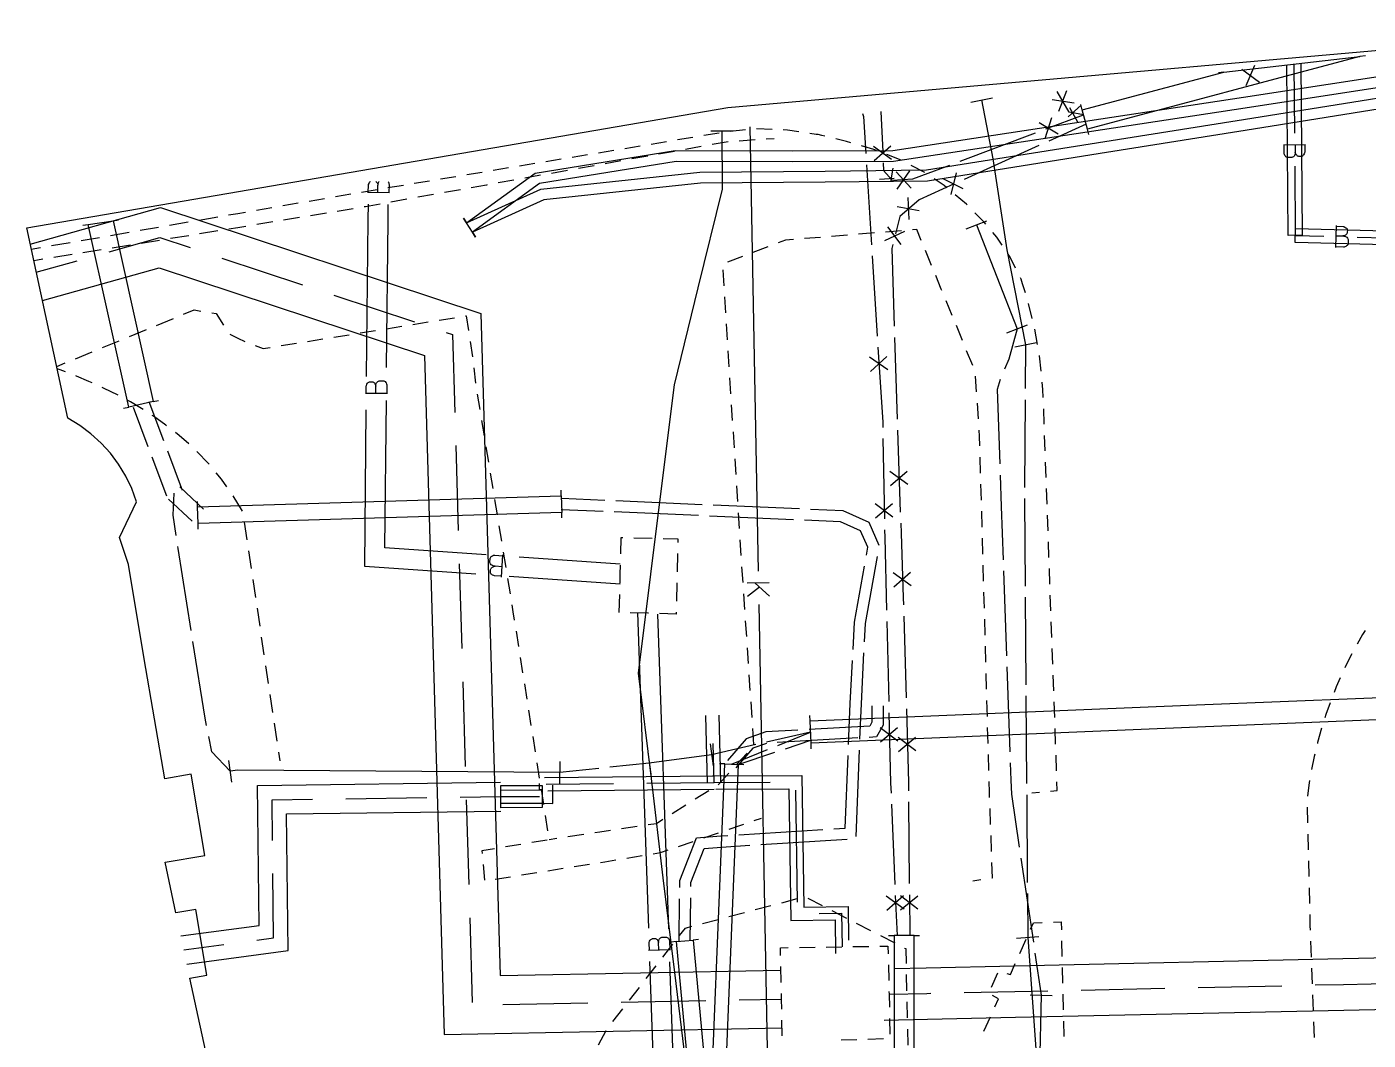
# Model space of a CAD drawing. Header units: metres. Extents: x 17721 to 17912, y 14015 to 15901.
# Drawn here: x 17740.5 to 17801, y 15851 to 15896.7 of the extents above; entities that cross this region are included whole.
import ezdxf

# ---------------------------------------------------------------- set-up
doc = ezdxf.new("R2010")
doc.units = ezdxf.units.M
for name, color, linetype in [('GC_CURB_EDGE', 1, 'Continuous'), ('GC_HEAT_AXIS', 30, 'Continuous'), ('GC_POWER_AXIS', 40, 'Continuous'), ('GC_SEWER_AXIS', 6, 'Continuous'), ('GC_SITE_BOUNDARY', 7, 'Continuous'), ('GC_TEST_GREEN_ZONE', 3, 'Continuous'), ('GC_WATER_AXIS', 5, 'Continuous')]:
    doc.layers.add(name, color=color, linetype=linetype)

msp = doc.modelspace()

# ---------------------------------------------------------------- linework, layer by layer
at = {"layer": 'GC_CURB_EDGE'}
for points in [[(17772.892, 15892.073), (17772.192, 15892.007)], [(17774.092, 15892.092), (17773.39, 15892.118)], [(17775.289, 15891.991), (17774.783, 15892.067), (17774.592, 15892.074)], [(17769.325, 15891.539), (17768.632, 15891.424)], [(17770.511, 15891.736), (17769.818, 15891.621)], [(17771.698, 15891.933), (17771.005, 15891.818)], [(17772.103, 15891.542), (17771.388, 15891.414)], [(17773.327, 15891.622), (17772.602, 15891.575)], [(17774.188, 15891.678), (17773.825, 15891.655)], [(17776.473, 15891.787), (17776.326, 15891.821), (17776.159, 15891.861), (17776.073, 15891.874), (17775.783, 15891.917)], [(17777.64, 15891.498), (17777.45, 15891.555), (17776.96, 15891.672)], [(17765.765, 15890.949), (17765.072, 15890.834)], [(17766.952, 15891.146), (17766.259, 15891.031)], [(17768.138, 15891.343), (17767.445, 15891.228)], [(17768.481, 15890.893), (17767.766, 15890.765)], [(17769.688, 15891.109), (17768.973, 15890.981)], [(17770.895, 15891.326), (17770.18, 15891.198)], [(17778.789, 15891.143), (17778.681, 15891.185), (17778.119, 15891.354)], [(17779.91, 15890.707), (17779.255, 15890.962)], [(17762.206, 15890.359), (17761.512, 15890.244)], [(17763.392, 15890.556), (17762.699, 15890.441)], [(17764.579, 15890.752), (17763.885, 15890.637)], [(17764.859, 15890.244), (17764.144, 15890.116)], [(17766.066, 15890.461), (17765.351, 15890.332)], [(17767.274, 15890.677), (17766.558, 15890.549)], [(17780.975, 15890.149), (17780.354, 15890.476)], [(17758.646, 15889.769), (17757.953, 15889.654)], [(17759.833, 15889.965), (17759.139, 15889.85)], [(17761.019, 15890.162), (17760.326, 15890.047)], [(17761.237, 15889.595), (17761.207, 15889.59), (17760.522, 15889.467)], [(17762.444, 15889.812), (17761.729, 15889.683)], [(17763.652, 15890.028), (17762.936, 15889.9)], [(17781.967, 15889.47), (17781.844, 15889.572), (17781.393, 15889.874)], [(17755.087, 15889.177), (17754.394, 15889.057)], [(17756.273, 15889.375), (17755.58, 15889.26)], [(17757.46, 15889.572), (17756.766, 15889.457)], [(17758.822, 15889.163), (17758.107, 15889.035)], [(17760.03, 15889.379), (17759.315, 15889.251)], [(17782.887, 15888.696), (17782.85, 15888.734), (17782.351, 15889.15)], [(17751.531, 15888.561), (17750.839, 15888.442)], [(17752.716, 15888.767), (17752.024, 15888.647)], [(17753.902, 15888.972), (17753.209, 15888.852)], [(17755.199, 15888.522), (17754.482, 15888.403)], [(17756.408, 15888.73), (17755.759, 15888.614), (17755.693, 15888.603)], [(17757.615, 15888.946), (17756.9, 15888.818)], [(17747.757, 15887.908), (17746.919, 15887.763)], [(17749.088, 15888.138), (17748.25, 15887.993)], [(17750.346, 15888.356), (17750, 15888.296), (17749.581, 15888.224)], [(17751.569, 15887.923), (17750.852, 15887.805)], [(17752.779, 15888.123), (17752.062, 15888.005)], [(17753.989, 15888.322), (17753.272, 15888.204)], [(17783.723, 15887.832), (17783.662, 15887.905), (17783.237, 15888.339)], [(17743.764, 15887.216), (17742.926, 15887.071)], [(17745.095, 15887.447), (17744.257, 15887.302)], [(17746.426, 15887.677), (17745.588, 15887.532)], [(17747.781, 15887.305), (17746.959, 15887.173)], [(17749.096, 15887.518), (17748.274, 15887.385)], [(17750.358, 15887.724), (17750, 15887.665), (17749.589, 15887.598)], [(17776.274, 15887.231), (17775.556, 15887.173)], [(17777.49, 15887.329), (17776.772, 15887.271)], [(17778.706, 15887.428), (17777.988, 15887.37)], [(17779.922, 15887.526), (17779.204, 15887.468)], [(17780.812, 15887.093), (17780.611, 15887.582), (17780.42, 15887.567)], [(17784.458, 15886.881), (17784.218, 15887.237), (17784.043, 15887.448)], [(17741.102, 15886.755), (17740.683, 15886.683)], [(17742.433, 15886.986), (17741.595, 15886.841)], [(17743.835, 15886.667), (17743.014, 15886.534)], [(17745.15, 15886.88), (17744.329, 15886.747)], [(17746.465, 15887.093), (17745.644, 15886.96)], [(17773.895, 15886.799), (17773.223, 15886.542)], [(17775.058, 15887.132), (17774.686, 15887.102), (17774.362, 15886.978)], [(17781.277, 15885.965), (17781.003, 15886.631)], [(17741.205, 15886.241), (17740.968, 15886.203), (17740.795, 15886.17)], [(17742.52, 15886.454), (17741.698, 15886.321)], [(17772.756, 15886.363), (17772.084, 15886.105)], [(17785.066, 15885.847), (17784.83, 15886.33), (17784.738, 15886.467)], [(17771.861, 15885.77), (17771.907, 15885.051)], [(17781.742, 15884.838), (17781.717, 15884.897), (17781.467, 15885.503)], [(17785.515, 15884.734), (17785.385, 15885.129), (17785.315, 15885.339), (17785.286, 15885.398)], [(17771.939, 15884.552), (17771.985, 15883.834)], [(17782.207, 15883.71), (17781.932, 15884.375)], [(17785.821, 15883.572), (17785.655, 15884.254)], [(17746.334, 15883.261), (17747.092, 15883.572)], [(17747.554, 15883.761), (17748.031, 15883.957), (17748.331, 15883.907)], [(17748.824, 15883.824), (17749.023, 15883.79), (17749.345, 15883.263)], [(17759.071, 15883.493), (17759.764, 15883.605)], [(17760.258, 15883.684), (17760.292, 15883.69), (17760.393, 15883.03)], [(17745.113, 15882.76), (17745.871, 15883.071)], [(17755.51, 15882.92), (17756.203, 15883.032)], [(17756.697, 15883.111), (17757.39, 15883.223)], [(17757.884, 15883.302), (17758.577, 15883.414)], [(17772.016, 15883.335), (17772.062, 15882.616)], [(17782.672, 15882.582), (17782.397, 15883.248)], [(17786.059, 15882.393), (17785.931, 15883.084)], [(17743.892, 15882.259), (17744.65, 15882.57)], [(17749.629, 15882.862), (17750, 15882.689), (17750.318, 15882.541)], [(17750.783, 15882.356), (17751.144, 15882.217), (17751.455, 15882.267)], [(17751.949, 15882.347), (17752.642, 15882.458)], [(17753.136, 15882.538), (17753.829, 15882.649)], [(17754.323, 15882.729), (17755.016, 15882.84)], [(17760.469, 15882.536), (17760.576, 15881.842)], [(17742.672, 15881.758), (17743.43, 15882.069)], [(17772.094, 15882.117), (17772.14, 15881.399)], [(17783.137, 15881.454), (17782.862, 15882.12)], [(17786.221, 15881.202), (17786.153, 15881.891), (17786.151, 15881.902)], [(17741.83, 15881.413), (17742.209, 15881.569)], [(17742.232, 15881.172), (17741.988, 15881.263), (17741.855, 15881.299)], [(17760.64, 15881.346), (17760.716, 15880.648)], [(17743.425, 15880.666), (17743.276, 15880.733), (17742.725, 15880.974), (17742.696, 15880.986)], [(17772.171, 15880.9), (17772.217, 15880.181)], [(17783.313, 15880.259), (17783.265, 15880.977)], [(17786.317, 15880.004), (17786.304, 15880.369), (17786.271, 15880.705)], [(17744.598, 15880.114), (17743.934, 15880.437), (17743.881, 15880.461)], [(17760.791, 15880.154), (17760.905, 15879.461)], [(17745.724, 15879.473), (17745.153, 15879.811), (17745.037, 15879.875)], [(17772.249, 15879.682), (17772.295, 15878.964)], [(17783.394, 15879.042), (17783.346, 15879.76)], [(17786.36, 15878.802), (17786.335, 15879.504)], [(17746.787, 15878.733), (17746.755, 15878.758), (17746.191, 15879.161), (17746.14, 15879.196)], [(17760.986, 15878.968), (17761.1, 15878.275)], [(17747.79, 15877.912), (17747.355, 15878.299), (17747.185, 15878.429)], [(17772.326, 15878.465), (17772.372, 15877.746)], [(17783.458, 15877.824), (17783.445, 15878.271), (17783.427, 15878.543)], [(17786.403, 15877.6), (17786.378, 15878.302)], [(17748.705, 15876.995), (17748.679, 15877.026), (17748.154, 15877.571)], [(17761.181, 15877.781), (17761.295, 15877.088)], [(17772.404, 15877.247), (17772.45, 15876.529)], [(17783.492, 15876.604), (17783.472, 15877.324)], [(17786.446, 15876.398), (17786.421, 15877.1)], [(17749.506, 15875.978), (17749.255, 15876.331), (17749.024, 15876.61)], [(17761.376, 15876.595), (17761.49, 15875.902)], [(17772.481, 15876.03), (17772.527, 15875.312)], [(17783.525, 15875.385), (17783.505, 15876.105)], [(17786.488, 15875.196), (17786.463, 15875.898)], [(17750.21, 15874.882), (17750, 15875.228), (17749.793, 15875.569)], [(17761.571, 15875.409), (17761.685, 15874.716)], [(17772.559, 15874.813), (17772.605, 15874.094)], [(17783.559, 15874.165), (17783.539, 15874.885)], [(17786.531, 15873.994), (17786.506, 15874.696)], [(17750.414, 15873.589), (17750.294, 15874.391)], [(17761.766, 15874.222), (17761.88, 15873.529)], [(17772.636, 15873.595), (17772.682, 15872.877)], [(17783.593, 15872.946), (17783.573, 15873.666)], [(17786.574, 15872.792), (17786.549, 15873.494)], [(17750.608, 15872.292), (17750.488, 15873.094)], [(17761.961, 15873.036), (17762.075, 15872.343)], [(17772.715, 15872.378), (17772.764, 15871.659)], [(17783.627, 15871.727), (17783.607, 15872.446)], [(17786.617, 15871.59), (17786.592, 15872.292)], [(17750.803, 15870.996), (17750.682, 15871.798)], [(17762.156, 15871.85), (17762.27, 15871.157)], [(17772.797, 15871.161), (17772.846, 15870.442)], [(17783.66, 15870.507), (17783.64, 15871.227)], [(17786.66, 15870.388), (17786.635, 15871.09)], [(17750.997, 15869.7), (17750.877, 15870.502)], [(17762.351, 15870.663), (17762.404, 15870.339), (17762.462, 15869.97)], [(17772.879, 15869.943), (17772.928, 15869.225)], [(17783.694, 15869.288), (17783.674, 15870.007)], [(17786.703, 15869.186), (17786.678, 15869.888)], [(17751.191, 15868.403), (17751.071, 15869.205)], [(17762.541, 15869.476), (17762.651, 15868.782)], [(17800.826, 15869.504), (17800.707, 15869.314), (17800.468, 15868.892)], [(17772.961, 15868.726), (17773.01, 15868.008)], [(17783.728, 15868.068), (17783.708, 15868.788)], [(17786.746, 15867.984), (17786.721, 15868.687)], [(17800.231, 15868.452), (17800.078, 15868.159), (17799.913, 15867.816)], [(17751.386, 15867.107), (17751.266, 15867.909)], [(17762.729, 15868.289), (17762.839, 15867.595)], [(17773.043, 15867.509), (17773.091, 15866.791)], [(17783.762, 15866.849), (17783.742, 15867.568)], [(17786.788, 15866.782), (17786.763, 15867.485)], [(17799.704, 15867.362), (17799.528, 15866.958), (17799.429, 15866.708)], [(17751.58, 15865.811), (17751.46, 15866.613)], [(17762.917, 15867.101), (17763.027, 15866.408)], [(17773.125, 15866.292), (17773.173, 15865.574)], [(17783.795, 15865.629), (17783.775, 15866.349)], [(17786.831, 15865.58), (17786.806, 15866.283)], [(17799.249, 15866.242), (17799.063, 15865.721), (17799.016, 15865.571)], [(17763.105, 15865.914), (17763.215, 15865.22)], [(17751.775, 15864.514), (17751.654, 15865.316)], [(17773.207, 15865.075), (17773.255, 15864.357)], [(17783.829, 15864.41), (17783.809, 15865.13)], [(17786.874, 15864.378), (17786.849, 15865.081)], [(17798.865, 15865.094), (17798.864, 15865.091), (17798.687, 15864.455), (17798.676, 15864.409)], [(17763.293, 15864.726), (17763.403, 15864.033)], [(17751.909, 15863.619), (17751.849, 15864.02)], [(17772.959, 15863.973), (17772.473, 15863.442)], [(17783.863, 15863.191), (17783.843, 15863.91)], [(17786.917, 15863.176), (17786.892, 15863.879)], [(17798.559, 15863.923), (17798.533, 15863.815), (17798.414, 15863.228)], [(17763.482, 15863.539), (17763.592, 15862.845)], [(17772.136, 15863.073), (17771.65, 15862.541)], [(17783.899, 15861.971), (17783.89, 15862.21), (17783.877, 15862.691)], [(17786.643, 15862.255), (17786.949, 15862.281), (17786.935, 15862.677)], [(17798.329, 15862.736), (17798.294, 15862.525), (17798.229, 15862.033)], [(17763.67, 15862.351), (17763.78, 15861.658)], [(17771.23, 15862.272), (17770.62, 15861.889)], [(17785.795, 15862.182), (17786.145, 15862.212)], [(17763.858, 15861.164), (17763.968, 15860.47)], [(17770.197, 15861.622), (17769.588, 15861.239)], [(17783.942, 15860.752), (17783.916, 15861.471)], [(17798.216, 15861.534), (17798.233, 15860.824)], [(17768.008, 15860.658), (17767.296, 15860.552)], [(17769.165, 15860.973), (17768.869, 15860.787), (17768.502, 15860.732)], [(17772.146, 15860.542), (17772.811, 15860.769)], [(17773.285, 15860.93), (17773.617, 15861.043)], [(17763.943, 15860.051), (17763.25, 15859.937)], [(17764.388, 15860.119), (17764.032, 15860.066)], [(17765.595, 15860.298), (17764.883, 15860.192)], [(17766.801, 15860.478), (17766.316, 15860.406), (17766.089, 15860.372)], [(17769.87, 15859.768), (17770.535, 15859.994)], [(17771.008, 15860.155), (17771.673, 15860.381)], [(17783.986, 15859.533), (17783.96, 15860.252)], [(17798.245, 15860.324), (17798.262, 15859.614)], [(17761.57, 15859.661), (17761.002, 15859.567), (17761.014, 15859.441)], [(17762.756, 15859.856), (17762.063, 15859.742)], [(17767.532, 15859.239), (17768.225, 15859.353)], [(17768.718, 15859.435), (17769.058, 15859.491), (17769.397, 15859.606)], [(17761.061, 15858.943), (17761.126, 15858.244)], [(17763.971, 15858.667), (17764.665, 15858.777)], [(17765.158, 15858.856), (17765.852, 15858.966)], [(17766.346, 15859.044), (17766.549, 15859.076), (17767.039, 15859.157)], [(17783.996, 15858.341), (17784.028, 15858.346), (17784.003, 15859.033)], [(17798.274, 15859.115), (17798.291, 15858.405)], [(17761.596, 15858.291), (17762.29, 15858.401)], [(17762.784, 15858.479), (17763.477, 15858.589)], [(17783.145, 15858.218), (17783.501, 15858.27)], [(17798.303, 15857.905), (17798.32, 15857.195)], [(17773.332, 15856.913), (17774.036, 15857.098)], [(17774.52, 15857.225), (17775.224, 15857.41)], [(17775.697, 15857.431), (17776.344, 15857.098)], [(17770.956, 15856.289), (17771.66, 15856.474)], [(17772.144, 15856.601), (17772.848, 15856.786)], [(17776.789, 15856.869), (17777.436, 15856.536)], [(17785.748, 15856.038), (17785.872, 15856.317), (17786.272, 15856.33)], [(17786.772, 15856.347), (17787.124, 15856.359), (17787.132, 15856.006)], [(17798.332, 15856.695), (17798.344, 15856.18), (17798.351, 15855.985)], [(17769.918, 15855.749), (17770.177, 15856.084), (17770.472, 15856.162)], [(17777.881, 15856.308), (17778.529, 15855.974)], [(17778.973, 15855.746), (17779.621, 15855.413)], [(17769.167, 15854.778), (17769.612, 15855.354)], [(17780.066, 15855.184), (17780.112, 15855.16), (17780.128, 15854.484)], [(17785.259, 15854.937), (17785.545, 15855.581)], [(17787.144, 15855.507), (17787.16, 15854.802)], [(17798.37, 15855.486), (17798.397, 15854.776)], [(17768.416, 15853.806), (17768.861, 15854.382)], [(17780.139, 15853.984), (17780.156, 15853.256)], [(17783.986, 15853.414), (17784.261, 15854.063)], [(17784.68, 15854.035), (17784.836, 15853.985), (17785.056, 15854.48)], [(17787.172, 15854.302), (17787.189, 15853.597)], [(17798.416, 15854.276), (17798.443, 15853.567)], [(17767.664, 15852.834), (17768.11, 15853.41)], [(17780.167, 15852.756), (17780.184, 15852.028)], [(17784.136, 15852.534), (17784.298, 15852.895), (17784.023, 15853.037)], [(17787.2, 15853.097), (17787.217, 15852.392)], [(17798.462, 15853.067), (17798.489, 15852.357)], [(17766.913, 15851.863), (17767.358, 15852.439)], [(17780.195, 15851.528), (17780.212, 15850.8)], [(17783.641, 15851.435), (17783.93, 15852.078)], [(17787.229, 15851.892), (17787.245, 15851.187)], [(17798.508, 15851.858), (17798.535, 15851.148)], [(17766.262, 15850.825), (17766.608, 15851.466)]]:
    msp.add_lwpolyline(points, dxfattribs=at)
at = {"layer": 'GC_HEAT_AXIS'}
for points in [[(17740.63, 15886.927), (17746.514, 15888.579), (17760.953, 15883.797), (17761.829, 15853.938), (17774.487, 15854.178)], [(17744.192, 15886.577), (17746.483, 15887.22), (17747.854, 15886.766)], [(17740.907, 15885.655), (17742.748, 15886.172)], [(17749.278, 15886.294), (17752.908, 15885.092)], [(17741.184, 15884.382), (17746.452, 15885.861), (17758.407, 15881.901), (17759.305, 15851.29), (17774.536, 15851.578)], [(17754.332, 15884.62), (17757.962, 15883.418)], [(17759.386, 15882.946), (17759.68, 15882.849), (17759.783, 15879.336)], [(17759.827, 15877.837), (17759.939, 15874.014)], [(17759.983, 15872.515), (17760.095, 15868.692)], [(17760.139, 15867.193), (17760.251, 15863.371)], [(17771.172, 15862.615), (17771.095, 15865.67)], [(17771.77, 15862.687), (17771.695, 15865.678)], [(17771.471, 15862.651), (17771.427, 15864.4)], [(17747.419, 15855.734), (17750.952, 15856.206), (17750.881, 15862.511), (17761.844, 15862.659)], [(17761.851, 15862.309), (17763.722, 15862.314), (17763.604, 15862.317), (17763.603, 15862.604)], [(17761.855, 15861.709), (17763.716, 15861.714), (17764.206, 15861.703), (17764.203, 15862.532)], [(17763.829, 15862.867), (17771.471, 15862.951)], [(17763.903, 15862.568), (17766.937, 15862.601)], [(17768.437, 15862.618), (17771.471, 15862.651)], [(17771.397, 15862.951), (17775.428, 15862.97), (17775.524, 15857.028), (17777.516, 15857.06), (17777.54, 15855.545)], [(17771.471, 15862.651), (17774, 15862.663)], [(17771.545, 15862.351), (17774.838, 15862.368), (17774.934, 15856.418), (17776.926, 15856.45), (17776.95, 15854.935)], [(17751.559, 15860.039), (17751.538, 15861.87), (17753.366, 15861.895)], [(17754.865, 15861.915), (17758.524, 15861.964)], [(17760.024, 15861.984), (17761.853, 15862.009), (17763.603, 15862.014)], [(17760.295, 15861.871), (17760.408, 15858.049)], [(17763.977, 15862.269), (17771.471, 15862.351)], [(17775.139, 15862.302), (17775.221, 15857.244)], [(17747.697, 15854.459), (17752.266, 15855.07), (17752.195, 15861.229), (17761.862, 15861.359)], [(17750.858, 15855.538), (17751.609, 15855.638), (17751.576, 15858.539)], [(17760.452, 15856.55), (17760.564, 15852.727)], [(17776.207, 15856.739), (17777.221, 15856.755), (17777.245, 15855.24)], [(17747.558, 15855.096), (17749.371, 15855.339)], [(17774.472, 15854.845), (17774.464, 15855.199), (17774.819, 15855.204)], [(17775.319, 15855.211), (17776.027, 15855.222)], [(17776.527, 15855.229), (17777.236, 15855.24)], [(17777.736, 15855.247), (17778.445, 15855.258)], [(17778.945, 15855.265), (17779.31, 15855.27), (17779.318, 15854.926)], [(17779.579, 15854.265), (17781.041, 15854.297), (17785.014, 15854.383), (17799.824, 15854.704), (17811.022, 15854.948)], [(17774.496, 15853.636), (17774.482, 15854.345)], [(17779.33, 15854.427), (17779.347, 15853.718)], [(17788.027, 15853.288), (17791.804, 15853.37)], [(17793.303, 15853.403), (17797.08, 15853.485)], [(17798.58, 15853.517), (17799.849, 15853.545), (17802.357, 15853.599)], [(17761.953, 15852.64), (17765.777, 15852.713)], [(17767.277, 15852.741), (17771.1, 15852.813)], [(17772.6, 15852.842), (17774.511, 15852.878)], [(17774.511, 15852.878), (17774.506, 15853.136)], [(17774.52, 15852.427), (17774.511, 15852.878)], [(17779.359, 15853.218), (17779.362, 15853.1), (17779.376, 15852.51)], [(17779.362, 15853.1), (17781.066, 15853.137), (17781.25, 15853.141)], [(17782.75, 15853.173), (17785.039, 15853.223), (17786.527, 15853.255)], [(17779.144, 15851.935), (17781.091, 15851.977), (17785.065, 15852.063), (17799.874, 15852.385), (17811.022, 15852.628)], [(17774.545, 15851.219), (17774.53, 15851.927)], [(17779.388, 15852.01), (17779.405, 15851.301)], [(17777.908, 15851.05), (17777.199, 15851.03)], [(17779.116, 15851.086), (17778.408, 15851.065)]]:
    msp.add_lwpolyline(points, dxfattribs=at)
msp.add_lwpolyline([(17761.852, 15862.509), (17763.718, 15862.514), (17763.72, 15861.514), (17761.854, 15861.509)], close=True, dxfattribs=at)
at = {"layer": 'GC_POWER_AXIS'}
for points in [[(17760.312, 15887.884), (17763.401, 15890.127), (17769.72, 15891.15), (17774.99, 15891.13), (17779.531, 15891.15), (17787.722, 15892.397), (17795.342, 15893.557), (17806.605, 15895.279), (17814.129, 15895.64), (17820.96, 15895.889), (17827.659, 15896.718), (17827.721, 15896.222), (17821, 15895.391), (17814.151, 15895.14), (17806.655, 15894.781), (17795.418, 15893.063), (17787.798, 15891.903), (17779.569, 15890.65), (17774.99, 15890.63), (17769.76, 15890.65), (17763.599, 15889.653), (17760.576, 15887.458)], [(17760.311, 15887.885), (17763.663, 15889.404), (17770.836, 15890.17), (17776.478, 15890.22), (17781.049, 15890.27), (17788.431, 15891.447), (17795.721, 15892.607), (17806.798, 15894.38), (17814.038, 15894.49), (17820.066, 15894.969), (17827.451, 15895.828), (17827.509, 15895.332), (17820.114, 15894.471), (17814.062, 15893.99), (17806.842, 15893.88), (17795.799, 15892.113), (17788.509, 15890.953), (17781.091, 15889.77), (17776.482, 15889.72), (17770.864, 15889.67), (17763.797, 15888.916), (17760.577, 15887.457)], [(17788.078, 15892.979), (17794.464, 15894.683), (17800.596, 15895.389), (17788.31, 15892.109)], [(17743.254, 15887.813), (17744.369, 15887.978), (17746.179, 15879.822), (17745.081, 15879.578)], [(17748.179, 15875.075), (17764.579, 15875.575), (17764.601, 15874.825), (17748.201, 15874.325)], [(17775.803, 15865.421), (17793.228, 15866.145), (17808.323, 15866.758), (17808.363, 15865.758), (17793.27, 15865.145), (17775.845, 15864.421)], [(17771.156, 15843.985), (17771.96, 15863.485), (17772.56, 15863.461), (17771.756, 15843.961)], [(17779.589, 15847.941), (17780.489, 15847.941), (17780.489, 15855.741), (17779.589, 15855.741)], [(17769.777, 15855.475), (17770.523, 15855.545), (17771.613, 15843.895), (17770.867, 15843.825)]]:
    msp.add_lwpolyline(points, close=True, dxfattribs=at)
for points in [[(17800.844, 15895.417), (17800.596, 15895.388)], [(17794.464, 15894.683), (17794.215, 15894.654)], [(17795.264, 15894.818), (17796.072, 15894.228)], [(17795.844, 15894.975), (17795.445, 15894.058)], [(17787.016, 15892.923), (17787.376, 15893.857)], [(17783.047, 15893.332), (17784.029, 15893.521)], [(17783.538, 15893.427), (17784.047, 15890.777), (17784.68, 15886.666), (17785.519, 15882.387), (17785.506, 15880.41)], [(17786.435, 15892.12), (17788.136, 15892.761), (17787.478, 15892.871), (17786.936, 15893.808)], [(17786.714, 15893.441), (17787.703, 15893.295)], [(17788.078, 15892.979), (17788.013, 15893.22)], [(17778.169, 15892.809), (17778.208, 15892.677), (17778.313, 15891.006)], [(17778.998, 15892.904), (17779.081, 15891.088)], [(17786.689, 15892.618), (17786.383, 15891.666)], [(17787.443, 15892.664), (17788.029, 15893.192)], [(17787.878, 15892.425), (17787.512, 15893.075)], [(17771.827, 15892.031), (17771.844, 15889.408), (17770.746, 15884.949), (17769.676, 15880.578), (17769.161, 15876.51), (17768.604, 15872.045), (17768.049, 15867.579), (17768.633, 15862.823), (17769.165, 15858.355), (17769.682, 15854.085), (17770.224, 15849.617), (17770.686, 15845.329), (17771.148, 15840.852), (17771.244, 15836.533), (17771.346, 15832.035), (17771.781, 15827.47), (17772.19, 15822.988), (17772.557, 15818.396), (17772.902, 15813.932), (17772.802, 15809.577), (17773.286, 15805.027), (17773.285, 15800.414)], [(17771.327, 15892.028), (17772.327, 15892.035)], [(17786.128, 15892.404), (17786.991, 15891.897)], [(17788.25, 15892.334), (17786.569, 15891.573)], [(17788.374, 15891.868), (17788.31, 15892.109)], [(17782.564, 15890.662), (17785.967, 15891.944)], [(17779.473, 15890.741), (17778.662, 15891.326)], [(17779.443, 15891.34), (17778.694, 15890.677)], [(17786.113, 15891.367), (17782.751, 15889.846)], [(17778.345, 15890.507), (17778.572, 15886.891)], [(17779.103, 15890.589), (17779.119, 15890.246), (17779.506, 15889.805), (17780.442, 15889.862), (17782.097, 15890.485)], [(17779.531, 15890.343), (17779.426, 15889.734)], [(17779.682, 15890.19), (17780.356, 15889.451)], [(17780.281, 15890.229), (17779.707, 15889.41)], [(17779.588, 15889.877), (17778.93, 15889.845)], [(17782.295, 15889.64), (17780.716, 15888.925), (17779.85, 15888.17), (17779.65, 15887.387)], [(17782.704, 15889.414), (17781.81, 15889.865)], [(17782.158, 15889.165), (17782.402, 15890.135)], [(17780.267, 15888.035), (17780.222, 15889.034)], [(17780.718, 15888.431), (17779.733, 15888.605)], [(17743.007, 15887.777), (17743.254, 15887.813)], [(17744.369, 15887.978), (17744.616, 15888.014)], [(17760.18, 15888.098), (17760.312, 15887.885)], [(17760.312, 15887.884), (17760.18, 15888.097)], [(17782.835, 15887.615), (17783.767, 15887.979)], [(17783.301, 15887.797), (17785.135, 15883.105), (17784.768, 15881.731), (17784.564, 15881.283)], [(17760.707, 15887.245), (17760.576, 15887.458)], [(17760.577, 15887.457), (17760.709, 15887.244)], [(17780.063, 15887.49), (17779.152, 15887.075)], [(17779.916, 15886.909), (17779.311, 15887.705)], [(17779.527, 15886.902), (17779.482, 15886.728), (17779.597, 15883.219)], [(17778.604, 15886.392), (17778.832, 15882.776)], [(17784.669, 15882.923), (17785.601, 15883.287)], [(17779.613, 15882.72), (17779.734, 15879.031)], [(17785.028, 15882.291), (17786.01, 15882.483)], [(17779.304, 15881.252), (17778.484, 15881.823)], [(17779.265, 15881.85), (17778.527, 15881.175)], [(17778.863, 15882.277), (17779.076, 15878.897), (17779.08, 15878.66)], [(17784.372, 15880.822), (17784.241, 15880.364), (17784.358, 15877.013)], [(17785.503, 15879.91), (17785.477, 15875.956)], [(17744.837, 15879.524), (17745.081, 15879.579)], [(17745.279, 15879.568), (17745.941, 15877.802)], [(17745.981, 15879.832), (17746.643, 15878.066)], [(17746.179, 15879.822), (17746.423, 15879.876)], [(17779.089, 15878.16), (17779.155, 15874.537)], [(17779.75, 15878.531), (17779.871, 15874.843)], [(17746.819, 15877.598), (17747.481, 15875.832)], [(17746.117, 15877.334), (17746.779, 15875.568)], [(17780.207, 15876.08), (17779.404, 15876.676)], [(17780.185, 15876.679), (17779.427, 15876.026)], [(17784.376, 15876.513), (17784.425, 15875.098), (17784.51, 15872.686)], [(17747.219, 15873.791), (17747.08, 15874.7), (17747.13, 15875.7)], [(17747.387, 15875.973), (17748.447, 15874.973)], [(17764.578, 15875.575), (17764.571, 15875.825)], [(17746.873, 15875.427), (17747.933, 15874.427)], [(17748.178, 15875.075), (17748.171, 15875.325)], [(17766.546, 15875.365), (17764.601, 15875.45)], [(17770.935, 15875.175), (17767.045, 15875.344)], [(17775.324, 15874.984), (17771.434, 15875.153)], [(17779.53, 15874.607), (17778.736, 15875.215)], [(17779.517, 15875.207), (17778.749, 15874.565)], [(17785.474, 15875.456), (17785.473, 15875.377), (17785.501, 15871.502)], [(17766.474, 15874.868), (17764.579, 15874.95)], [(17764.609, 15874.575), (17764.601, 15874.825)], [(17770.764, 15874.682), (17766.974, 15874.846)], [(17775.053, 15874.495), (17771.263, 15874.66)], [(17778.338, 15872.895), (17778.404, 15873.265), (17778.082, 15873.998), (17777.17, 15874.403), (17775.553, 15874.474)], [(17778.922, 15873.331), (17778.462, 15874.376), (17777.286, 15874.899), (17775.823, 15874.962)], [(17748.209, 15874.075), (17748.201, 15874.325)], [(17779.164, 15874.037), (17779.17, 15873.699), (17779.248, 15870.415)], [(17779.887, 15874.343), (17779.902, 15873.894), (17779.998, 15870.978), (17780.007, 15870.654)], [(17747.897, 15869.504), (17747.31, 15873.2), (17747.295, 15873.297)], [(17778.257, 15868.994), (17778.299, 15869.819), (17778.836, 15872.839)], [(17777.739, 15868.65), (17777.801, 15869.876), (17778.251, 15872.403)], [(17780.357, 15871.511), (17779.554, 15872.107)], [(17780.335, 15872.11), (17779.577, 15871.457)], [(17784.527, 15872.186), (17784.661, 15868.359)], [(17785.504, 15871.002), (17785.533, 15867.049)], [(17779.26, 15869.915), (17779.346, 15866.293)], [(17780.022, 15870.155), (17780.127, 15866.466)], [(17748.588, 15865.218), (17748.525, 15865.545), (17747.975, 15869.01)], [(17778.05, 15864.606), (17778.113, 15866.188), (17778.231, 15868.494)], [(17777.539, 15864.362), (17777.614, 15866.211), (17777.713, 15868.151)], [(17784.679, 15867.86), (17784.813, 15864.032)], [(17778.591, 15866.109), (17778.591, 15865.367), (17778.49, 15865.185), (17775.755, 15865.036)], [(17779.091, 15866.109), (17779.091, 15865.239), (17778.794, 15864.701), (17778.459, 15864.683)], [(17785.536, 15866.549), (17785.564, 15862.595)], [(17775.803, 15865.421), (17775.793, 15865.67)], [(17779.358, 15865.793), (17779.433, 15862.624), (17779.452, 15862.171)], [(17780.142, 15865.966), (17780.237, 15862.644), (17780.24, 15862.277)], [(17775.256, 15865.009), (17773.801, 15864.93), (17772.921, 15864.62), (17772.071, 15863.637)], [(17774.345, 15864.32), (17775.824, 15864.921), (17773.836, 15864.466)], [(17779.764, 15864.513), (17778.967, 15865.116)], [(17779.748, 15865.113), (17778.984, 15864.467)], [(17766.28, 15863.281), (17764.51, 15863.1), (17750, 15863.198), (17749.649, 15863.151), (17748.817, 15864.03), (17748.683, 15864.727)], [(17773.348, 15864.355), (17771.36, 15863.9), (17768.548, 15863.513), (17766.778, 15863.332)], [(17771.292, 15864.395), (17771.428, 15863.405)], [(17773.829, 15864.409), (17773.213, 15864.192), (17772.449, 15863.309)], [(17777.959, 15864.655), (17774.324, 15864.457)], [(17774.687, 15864.168), (17775.839, 15864.549)], [(17775.855, 15864.172), (17775.845, 15864.422)], [(17780.572, 15864.078), (17779.772, 15864.677)], [(17780.553, 15864.678), (17779.792, 15864.028)], [(17749.583, 15863.647), (17749.715, 15862.655)], [(17764.513, 15863.6), (17764.507, 15862.6)], [(17768.48, 15864.009), (17768.616, 15863.018)], [(17772.26, 15863.473), (17773.881, 15864.132)], [(17772.551, 15863.461), (17774.213, 15864.011)], [(17776.871, 15860.556), (17777.388, 15860.589), (17777.519, 15863.862)], [(17777.873, 15860.216), (17778.03, 15864.106)], [(17771.96, 15863.485), (17771.71, 15863.495)], [(17772.809, 15863.45), (17772.56, 15863.46)], [(17784.831, 15863.533), (17784.858, 15862.756), (17784.88, 15862.124), (17785.235, 15859.73)], [(17780.244, 15861.777), (17780.274, 15858.086)], [(17785.568, 15862.095), (17785.596, 15858.141)], [(17779.473, 15861.671), (17779.624, 15858.051)], [(17769.921, 15857.909), (17769.923, 15858.229), (17770.678, 15860.146), (17771.774, 15860.236), (17772.087, 15860.256)], [(17772.586, 15860.287), (17776.372, 15860.525)], [(17773.582, 15859.849), (17777.468, 15860.093)], [(17770.421, 15857.954), (17770.423, 15858.132), (17771.03, 15859.673), (17771.81, 15859.738), (17773.083, 15859.818)], [(17785.308, 15859.236), (17785.87, 15855.448)], [(17780.02, 15857.538), (17779.268, 15856.878)], [(17779.645, 15857.551), (17779.721, 15855.741)], [(17780.66, 15856.929), (17779.872, 15857.544)], [(17780.653, 15857.529), (17779.879, 15856.895)], [(17780.278, 15857.586), (17780.294, 15855.741)], [(17785.6, 15857.641), (17785.614, 15855.664), (17785.983, 15850.636), (17786.199, 15847.738)], [(17769.9, 15855.512), (17769.916, 15857.409)], [(17770.4, 15855.508), (17770.417, 15857.454)], [(17780.047, 15856.938), (17779.239, 15857.527)], [(17779.339, 15855.741), (17779.589, 15855.741)], [(17780.489, 15855.741), (17780.739, 15855.741)], [(17769.777, 15855.475), (17769.528, 15855.452)], [(17770.772, 15855.568), (17770.523, 15855.545)], [(17785.115, 15855.627), (17786.113, 15855.701)], [(17785.943, 15854.953), (17786.224, 15853.059)], [(17785.724, 15853.071), (17786.724, 15853.047)], [(17786.224, 15853.059), (17786.144, 15849.777)]]:
    msp.add_lwpolyline(points, dxfattribs=at)
at = {"layer": 'GC_SEWER_AXIS'}
for points in [[(17773.084, 15892.217), (17773.464, 15872.171)], [(17773.958, 15871.652), (17772.968, 15871.633)], [(17773.526, 15871.454), (17772.979, 15871.034)], [(17773.321, 15871.64), (17773.969, 15871.052)], [(17773.492, 15870.672), (17773.872, 15850.626)]]:
    msp.add_lwpolyline(points, dxfattribs=at)
at = {"layer": 'GC_SITE_BOUNDARY'}
msp.add_lwpolyline([(17755.219, 15819.895), (17747.834, 15853.83), (17748.602, 15853.962), (17748.098, 15856.919), (17747.195, 15856.764), (17746.719, 15859.058), (17748.509, 15859.363), (17747.885, 15863.022), (17746.701, 15862.82), (17745.779, 15868.226), (17745.063, 15872.471), (17744.663, 15873.691), (17745.427, 15875.307), (17745.211, 15875.898), (17744.941, 15876.462), (17744.62, 15876.995), (17744.25, 15877.494), (17743.834, 15877.955), (17743.375, 15878.376), (17742.875, 15878.751), (17742.338, 15879.08), (17740.482, 15887.664), (17772.091, 15893.083), (17813.42, 15896.724)], dxfattribs=at)
at = {"layer": 'GC_TEST_GREEN_ZONE'}
msp.add_lwpolyline([(17755.219, 15819.895), (17747.834, 15853.83), (17748.602, 15853.962), (17748.098, 15856.919), (17747.195, 15856.764), (17746.719, 15859.058), (17748.509, 15859.363), (17747.885, 15863.022), (17746.701, 15862.82), (17745.779, 15868.226), (17745.063, 15872.471), (17744.663, 15873.691), (17745.427, 15875.307), (17745.211, 15875.898), (17744.941, 15876.462), (17744.62, 15876.995), (17744.25, 15877.494), (17743.834, 15877.955), (17743.375, 15878.376), (17742.875, 15878.751), (17742.338, 15879.08), (17740.482, 15887.664), (17772.091, 15893.083), (17813.42, 15896.724)], dxfattribs=at)
at = {"layer": 'GC_WATER_AXIS'}
for points in [[(17797.929, 15895.082), (17797.995, 15887.323), (17797.365, 15887.317), (17797.299, 15895.009)], [(17797.614, 15895.046), (17797.641, 15891.933)], [(17798.143, 15891.395), (17797.145, 15891.387)], [(17797.681, 15891.07), (17797.678, 15891.031), (17797.674, 15890.998), (17797.66, 15890.949), (17797.643, 15890.919), (17797.625, 15890.891), (17797.593, 15890.861), (17797.558, 15890.84), (17797.526, 15890.83), (17797.336, 15890.829), (17797.317, 15890.832), (17797.291, 15890.843), (17797.261, 15890.864), (17797.233, 15890.895), (17797.214, 15890.923), (17797.193, 15890.969), (17797.183, 15890.997), (17797.181, 15891.025), (17797.178, 15891.387)], [(17797.679, 15891.391), (17797.681, 15891.07)], [(17798.106, 15891.395), (17798.109, 15891.076), (17798.103, 15891.046), (17798.085, 15890.996), (17798.058, 15890.949), (17798.043, 15890.93), (17798.024, 15890.913), (17798, 15890.898), (17797.97, 15890.885), (17797.956, 15890.881), (17797.84, 15890.88), (17797.817, 15890.885), (17797.787, 15890.898), (17797.767, 15890.913), (17797.746, 15890.929), (17797.725, 15890.957), (17797.706, 15890.992), (17797.693, 15891.024), (17797.681, 15891.07)], [(17797.653, 15890.433), (17797.68, 15887.32), (17798.967, 15887.285)], [(17755.881, 15889.267), (17755.886, 15889.586), (17755.892, 15889.615), (17755.912, 15889.665), (17755.94, 15889.712), (17755.956, 15889.73), (17755.975, 15889.747), (17755.985, 15889.752)], [(17756.221, 15889.749), (17756.232, 15889.74), (17756.252, 15889.723), (17756.273, 15889.695), (17756.291, 15889.659), (17756.303, 15889.627), (17756.314, 15889.581)], [(17756.314, 15889.581), (17756.318, 15889.619), (17756.322, 15889.653), (17756.338, 15889.701), (17756.355, 15889.731), (17756.366, 15889.746)], [(17756.77, 15889.739), (17756.785, 15889.716), (17756.804, 15889.669), (17756.813, 15889.641), (17756.815, 15889.613), (17756.809, 15889.251)], [(17755.844, 15889.267), (17756.841, 15889.251)], [(17756.308, 15889.26), (17756.314, 15889.581)], [(17755.871, 15888.023), (17755.882, 15888.723)], [(17756.771, 15888.012), (17756.782, 15888.712)], [(17755.804, 15880.954), (17755.871, 15888.023)], [(17756.708, 15881.368), (17756.771, 15888.012)], [(17799.522, 15887.768), (17799.495, 15886.771)], [(17799.83, 15887.295), (17799.869, 15887.29), (17799.902, 15887.286), (17799.951, 15887.27), (17799.98, 15887.252), (17800.007, 15887.232), (17800.036, 15887.2), (17800.056, 15887.164), (17800.064, 15887.132), (17800.059, 15886.942), (17800.055, 15886.923), (17800.043, 15886.897), (17800.022, 15886.868), (17799.989, 15886.841), (17799.961, 15886.823), (17799.914, 15886.804), (17799.885, 15886.795), (17799.858, 15886.793), (17799.496, 15886.803)], [(17799.509, 15887.304), (17799.83, 15887.295)], [(17799.521, 15887.731), (17799.84, 15887.723), (17799.869, 15887.716), (17799.919, 15887.696), (17799.965, 15887.667), (17799.983, 15887.652), (17800, 15887.632), (17800.014, 15887.608), (17800.026, 15887.578), (17800.029, 15887.563), (17800.026, 15887.447), (17800.02, 15887.425), (17800.006, 15887.395), (17799.991, 15887.375), (17799.973, 15887.355), (17799.945, 15887.335), (17799.909, 15887.317), (17799.877, 15887.305), (17799.83, 15887.295)], [(17800.466, 15887.245), (17801.753, 15887.21), (17801.793, 15886.511)], [(17755.786, 15880.207), (17755.789, 15880.526), (17755.795, 15880.556), (17755.814, 15880.606), (17755.843, 15880.652), (17755.858, 15880.671), (17755.876, 15880.687), (17755.901, 15880.702), (17755.931, 15880.715), (17755.946, 15880.718), (17756.062, 15880.717), (17756.084, 15880.711), (17756.114, 15880.698), (17756.134, 15880.683), (17756.155, 15880.666), (17756.175, 15880.638), (17756.193, 15880.602), (17756.206, 15880.57), (17756.217, 15880.524)], [(17756.214, 15880.203), (17756.217, 15880.524)], [(17756.217, 15880.524), (17756.221, 15880.563), (17756.225, 15880.596), (17756.24, 15880.645), (17756.257, 15880.674), (17756.276, 15880.702), (17756.308, 15880.732), (17756.344, 15880.752), (17756.376, 15880.761), (17756.566, 15880.759), (17756.585, 15880.755), (17756.611, 15880.744), (17756.641, 15880.723), (17756.668, 15880.691), (17756.687, 15880.663), (17756.707, 15880.616), (17756.716, 15880.588), (17756.718, 15880.56), (17756.714, 15880.198)], [(17755.749, 15880.207), (17756.747, 15880.198)], [(17760.734, 15872.039), (17755.723, 15872.384), (17755.79, 15879.454)], [(17756.631, 15873.224), (17756.694, 15879.868)], [(17767.261, 15872.953), (17767.278, 15873.699), (17767.356, 15873.697)], [(17767.856, 15873.685), (17768.679, 15873.665)], [(17769.179, 15873.652), (17769.841, 15873.636), (17769.837, 15873.474)], [(17761.188, 15872.91), (17756.631, 15873.224)], [(17761.594, 15872.397), (17761.555, 15872.404), (17761.522, 15872.41), (17761.475, 15872.428), (17761.446, 15872.447), (17761.419, 15872.467), (17761.392, 15872.501), (17761.374, 15872.538), (17761.367, 15872.57), (17761.38, 15872.76), (17761.385, 15872.779), (17761.398, 15872.804), (17761.42, 15872.832), (17761.454, 15872.858), (17761.483, 15872.875), (17761.531, 15872.892), (17761.56, 15872.899), (17761.587, 15872.9), (17761.949, 15872.875)], [(17761.882, 15871.912), (17761.951, 15872.907)], [(17767.24, 15872.492), (17762.684, 15872.807)], [(17769.824, 15872.974), (17769.804, 15872.151)], [(17761.885, 15871.949), (17761.567, 15871.971), (17761.537, 15871.978), (17761.488, 15872), (17761.444, 15872.031), (17761.426, 15872.048), (17761.411, 15872.067), (17761.397, 15872.093), (17761.386, 15872.123), (17761.384, 15872.139), (17761.392, 15872.254), (17761.399, 15872.276), (17761.414, 15872.305), (17761.43, 15872.324), (17761.448, 15872.344), (17761.478, 15872.362), (17761.514, 15872.378), (17761.547, 15872.389), (17761.594, 15872.397)], [(17761.914, 15872.375), (17761.594, 15872.397)], [(17767.23, 15871.63), (17767.24, 15872.041), (17767.25, 15872.453)], [(17767.24, 15871.59), (17762.23, 15871.936)], [(17769.792, 15871.651), (17769.771, 15870.828)], [(17767.195, 15870.306), (17767.216, 15871.13)], [(17768.518, 15870.277), (17768.482, 15870.278), (17767.695, 15870.295)], [(17768.529, 15856.074), (17768.031, 15870.314)], [(17769.431, 15856.053), (17768.934, 15870.242)], [(17769.759, 15870.328), (17769.757, 15870.243), (17769.018, 15870.263)], [(17768.516, 15855.088), (17769.513, 15855.123)], [(17768.553, 15855.09), (17768.542, 15855.408), (17768.546, 15855.439), (17768.563, 15855.49), (17768.59, 15855.537), (17768.604, 15855.556), (17768.622, 15855.574), (17768.646, 15855.59), (17768.675, 15855.604), (17768.69, 15855.608), (17768.806, 15855.612), (17768.828, 15855.607), (17768.858, 15855.595), (17768.88, 15855.581), (17768.901, 15855.565), (17768.922, 15855.538), (17768.942, 15855.503), (17768.956, 15855.472), (17768.969, 15855.426)], [(17768.969, 15855.426), (17768.971, 15855.465), (17768.974, 15855.498), (17768.987, 15855.547), (17769.003, 15855.578), (17769.021, 15855.606), (17769.051, 15855.637), (17769.086, 15855.659), (17769.117, 15855.67), (17769.308, 15855.676), (17769.327, 15855.673), (17769.353, 15855.663), (17769.384, 15855.643), (17769.413, 15855.613), (17769.432, 15855.585), (17769.455, 15855.539), (17769.465, 15855.512), (17769.468, 15855.484), (17769.481, 15855.122)], [(17768.98, 15855.105), (17768.969, 15855.426)], [(17769.08, 15840.334), (17768.582, 15854.575)], [(17769.98, 15840.366), (17769.483, 15854.554)]]:
    msp.add_lwpolyline(points, dxfattribs=at)
msp.add_lwpolyline([(17797.671, 15887.005), (17797.689, 15887.635), (17801.762, 15887.525), (17801.744, 15886.895)], close=True, dxfattribs=at)

doc.saveas('drawing.dxf')
